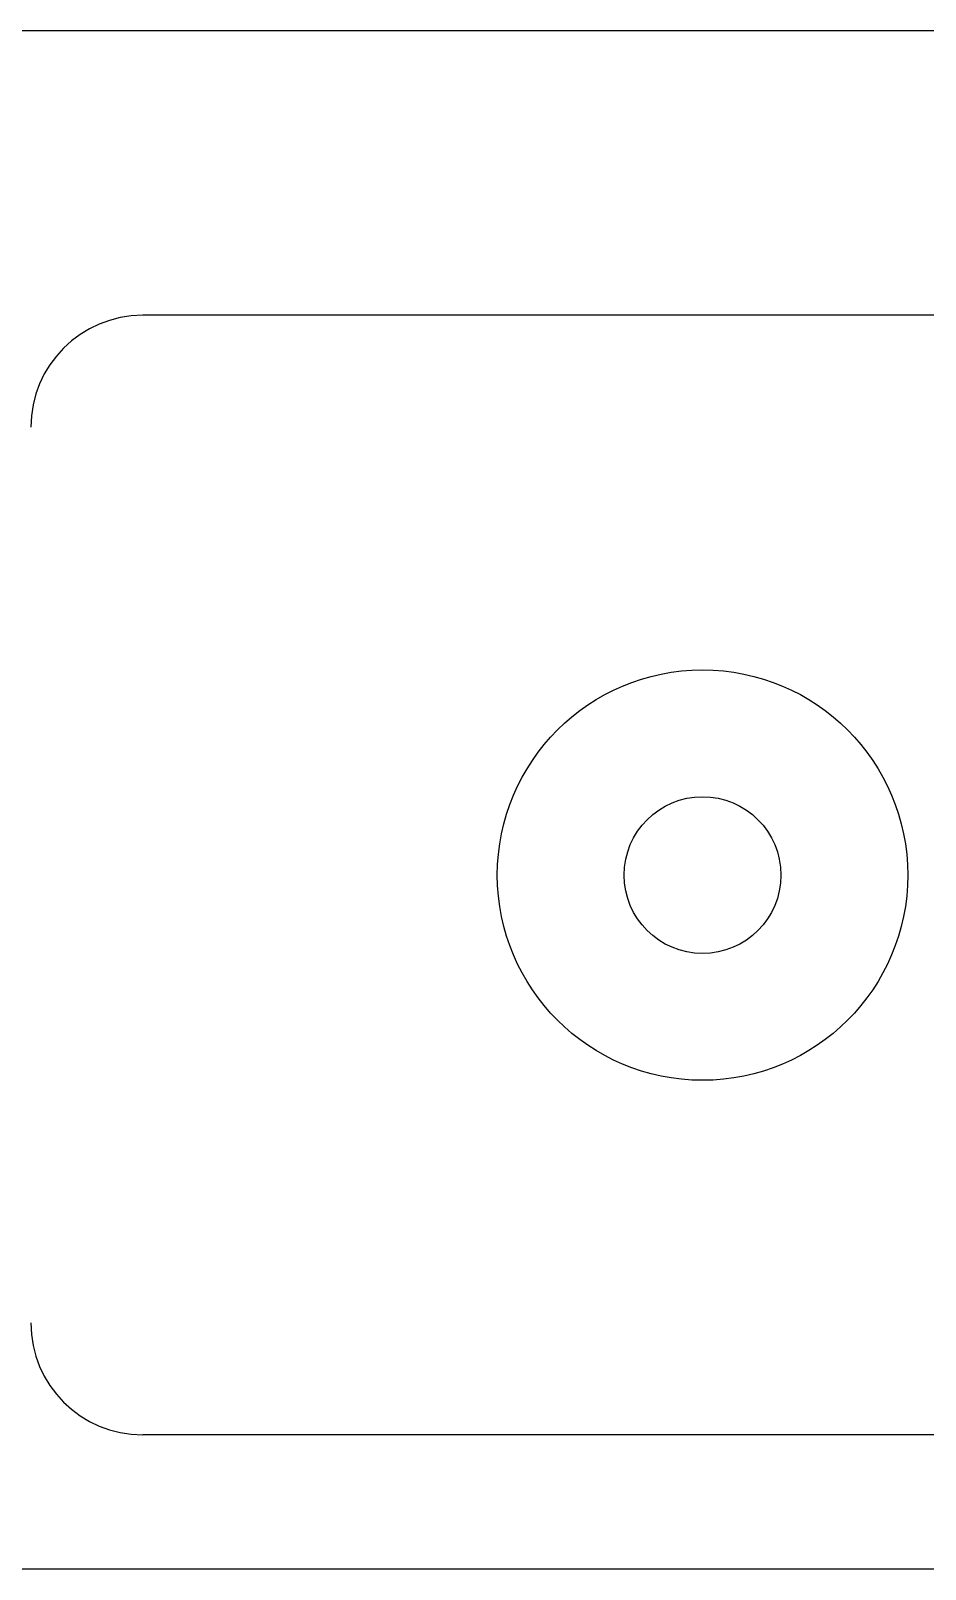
# Model space of a CAD drawing. Header units: metres. Extents: x -331 to 2982, y 362 to 2539.
# Drawn here: x 2872.252 to 2872.652, y 1401.049 to 1401.736 of the extents above; entities that cross this region are included whole.
import ezdxf

# ---------------------------------------------------------------- set-up
doc = ezdxf.new("R2010")
doc.units = ezdxf.units.M
doc.layers.add('Mob', color=251, linetype='Continuous')
doc.layers.add('Pis', color=251, linetype='Continuous')

# ---------------------------------------------------------------- blocks, each defined once
blk = doc.blocks.new('XR_BL2_AND_MON-REV15$0$A$C33FF3198')
at = {"layer": 'Mob'}
for p, q in [((0.25, 0.25001), (-0.25, 0.25001)), ((0.25, -0.24999), (-0.25, -0.24999))]:
    blk.add_line(p, q, dxfattribs=at)
for radius in [0.09165, 0.035]:
    blk.add_circle((0, 0.00001), radius, dxfattribs=at)
for centre, start, end in [((-0.25, 0.20001), 90, 180), ((-0.25, -0.19999), 180, 270)]:
    blk.add_arc(centre, 0.05, start, end, dxfattribs=at)

msp = doc.modelspace()

# ---------------------------------------------------------------- linework, layer by layer
at = {"layer": 'Pis'}
for p, q in [((2877.74799, 1401.73578), (2870.04799, 1401.73578)), ((2873.60727, 1401.04869), (2870.36727, 1401.04869))]:
    msp.add_line(p, q, dxfattribs=at)

# ---------------------------------------------------------------- block references
msp.add_blockref('XR_BL2_AND_MON-REV15$0$A$C33FF3198', (2872.55227, 1401.35869), dxfattribs=at)

doc.saveas('drawing.dxf')
